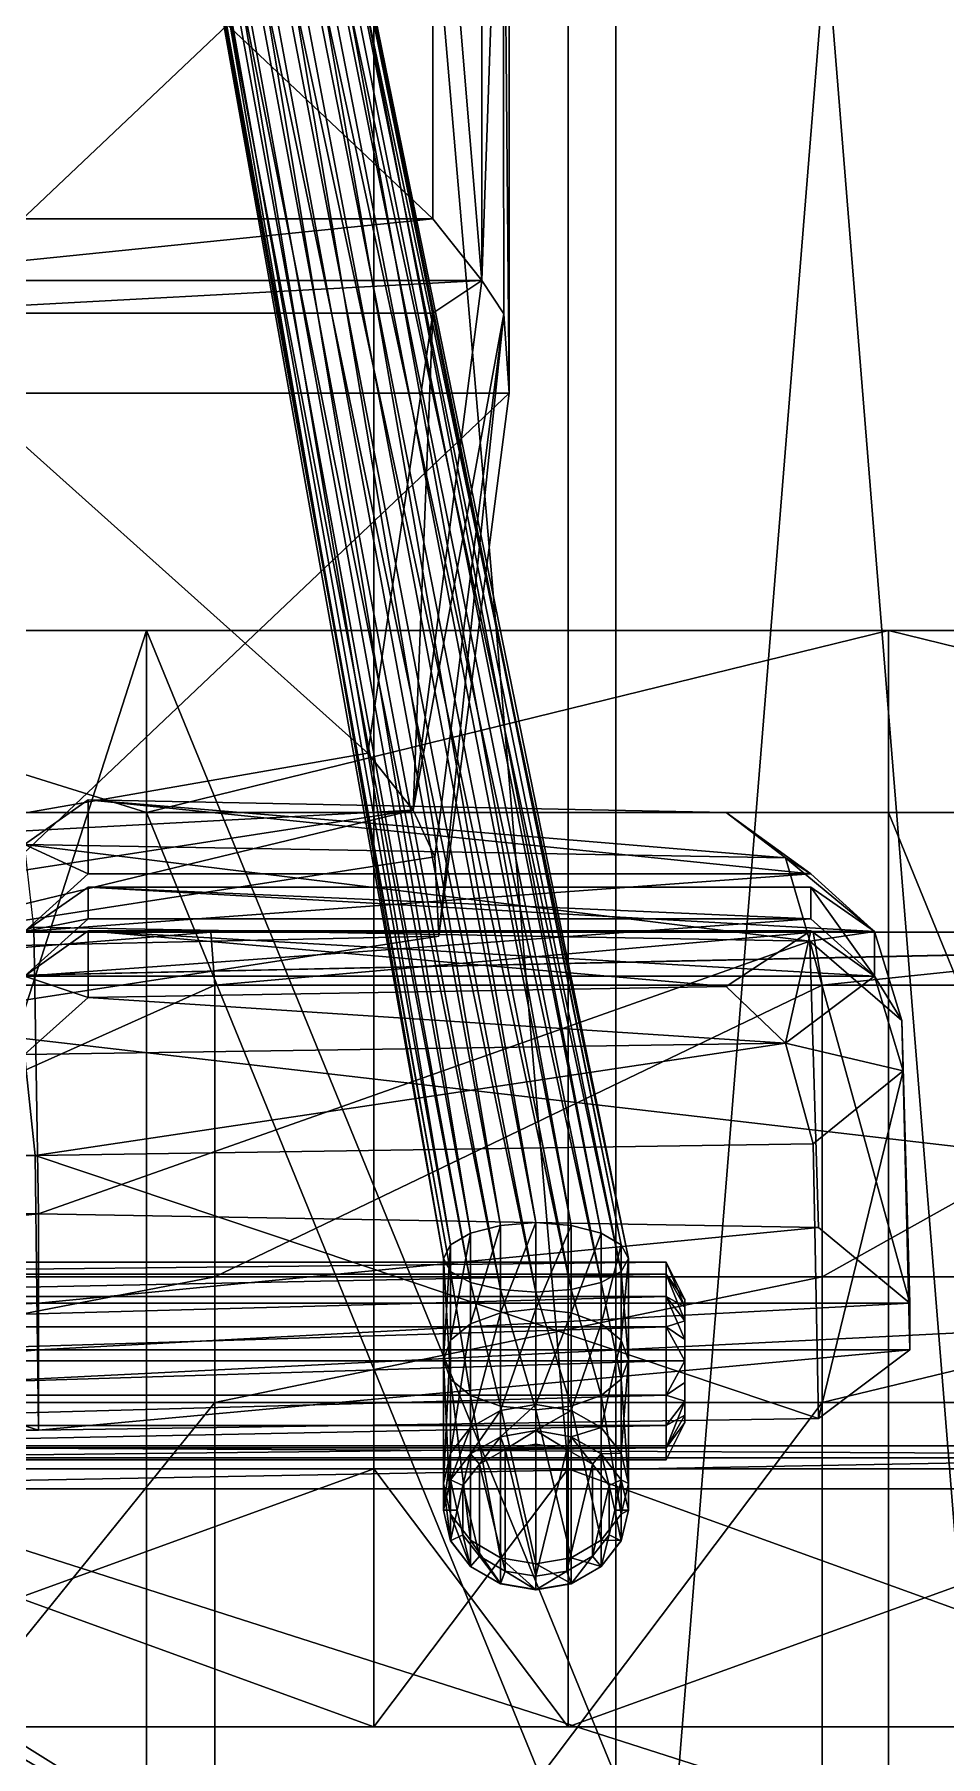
# Model space of a CAD drawing. Extents: x -1.01 to 1.01, y 0 to 4.77.
# Drawn here: x 0.178 to 0.522, y 1.67 to 2.32 of the extents above; entities that cross this region are included whole.
import ezdxf

# ---------------------------------------------------------------- set-up
doc = ezdxf.new("R2010")
doc.units = 0

msp = doc.modelspace()

# ---------------------------------------------------------------- linework, layer by layer
for points in [[(0.397184, 1.371245, -0.078667), (0.556057, 3.337909, -0.078667), (0.397184, 3.337909, -0.078667)], [(0.397184, 1.371245, -0.078667), (0.556057, 1.371245, -0.078667), (0.556057, 3.337909, -0.078667)], [(0.556057, 1.371245, 0.23908), (0.397184, 3.337909, 0.23908), (0.556057, 3.337909, 0.23908)], [(0.397184, 1.371245, 0.23908), (0.397184, 3.337909, 0.23908), (0.556057, 1.371245, 0.23908)], [(0.397184, 1.371245, 0.23908), (0.397184, 3.337909, 0.111981), (0.397184, 3.337909, 0.23908)], [(0.397184, 1.371245, 0.23908), (0.397184, 1.371245, 0.111981), (0.397184, 3.337909, 0.111981)], [(0.397184, 1.371245, 0.111981), (0.397184, 3.337909, 0.080206), (0.397184, 3.337909, 0.111981)], [(0.397184, 1.371245, 0.111981), (0.397184, 1.371245, 0.080206), (0.397184, 3.337909, 0.080206)], [(0.397184, 1.371245, 0.080206), (0.397184, 3.337909, -0.007174), (0.397184, 3.337909, 0.080206)], [(0.397184, 1.371245, 0.080206), (0.397184, 1.371245, -0.007174), (0.397184, 3.337909, -0.007174)], [(0.397184, 1.371245, -0.007174), (0.397184, 3.337909, -0.078667), (0.397184, 3.337909, -0.007174)], [(0.397184, 1.371245, -0.007174), (0.397184, 1.371245, -0.078667), (0.397184, 3.337909, -0.078667)], [(0.305831, 1.778798, 0.397953), (0.379231, 1.778798, 0.397953), (0.305831, 2.63465, 0.397953)], [(0.379231, 1.778798, 0.397953), (0.379231, 2.63465, 0.397953), (0.305831, 2.63465, 0.397953)], [(0.305831, 1.778798, 0.556827), (0.305831, 2.63465, 0.556827), (0.379231, 1.778798, 0.556827)], [(0.379231, 1.778798, 0.556827), (0.305831, 2.63465, 0.556827), (0.379231, 2.63465, 0.556827)], [(0.305831, 1.778798, 0.556827), (0.305831, 1.778798, 0.397953), (0.305831, 2.63465, 0.556827)], [(0.305831, 1.778798, 0.397953), (0.305831, 2.63465, 0.397953), (0.305831, 2.63465, 0.556827)], [(0.379231, 1.778798, 0.556827), (0.379231, 2.63465, 0.556827), (0.379231, 1.778798, 0.397953)], [(0.379231, 1.778798, 0.397953), (0.379231, 2.63465, 0.556827), (0.379231, 2.63465, 0.397953)], [(0.342335, 1.867629, -2.202977), (0.229255, 2.49194, -2.381813), (0.23797, 2.495649, -2.376288)], [(0.353652, 1.8706, -2.196837), (0.23797, 2.495649, -2.376288), (0.248251, 2.496969, -2.374343)], [(0.342335, 1.867629, -2.202977), (0.23797, 2.495649, -2.376288), (0.353652, 1.8706, -2.196837)], [(0.353652, 1.8706, -2.196837), (0.248251, 2.496969, -2.374343), (0.367002, 1.871649, -2.194709)], [(0.367002, 1.871649, -2.194709), (0.248251, 2.496969, -2.374343), (0.258531, 2.495649, -2.376288)], [(0.380353, 1.8706, -2.196837), (0.258531, 2.495649, -2.376288), (0.267246, 2.49194, -2.381813)], [(0.380353, 1.8706, -2.196837), (0.367002, 1.871649, -2.194709), (0.258531, 2.495649, -2.376288)], [(0.334772, 1.863238, -2.212161), (0.223431, 2.486335, -2.390089), (0.229255, 2.49194, -2.381813)], [(0.334772, 1.863238, -2.212161), (0.229255, 2.49194, -2.381813), (0.342335, 1.867629, -2.202977)], [(0.391673, 1.867629, -2.202977), (0.267246, 2.49194, -2.381813), (0.273069, 2.486335, -2.390089)], [(0.391673, 1.867629, -2.202977), (0.380353, 1.8706, -2.196837), (0.267246, 2.49194, -2.381813)], [(0.332115, 1.858156, -2.223073), (0.221387, 2.479728, -2.399844), (0.223431, 2.486335, -2.390089)], [(0.332115, 1.858156, -2.223073), (0.223431, 2.486335, -2.390089), (0.334772, 1.863238, -2.212161)], [(0.399236, 1.863238, -2.212161), (0.273069, 2.486335, -2.390089), (0.275114, 2.479728, -2.399844)], [(0.399236, 1.863238, -2.212161), (0.391673, 1.867629, -2.202977), (0.273069, 2.486335, -2.390089)], [(0.334772, 1.853203, -2.234046), (0.223431, 2.473155, -2.409578), (0.221387, 2.479728, -2.399844)], [(0.334772, 1.853203, -2.234046), (0.221387, 2.479728, -2.399844), (0.332115, 1.858156, -2.223073)], [(0.401892, 1.858156, -2.223073), (0.275114, 2.479728, -2.399844), (0.273069, 2.473155, -2.409578)], [(0.401892, 1.858156, -2.223073), (0.399236, 1.863238, -2.212161), (0.275114, 2.479728, -2.399844)], [(0.342335, 1.849083, -2.243412), (0.229255, 2.46755, -2.417854), (0.223431, 2.473155, -2.409578)], [(0.342335, 1.849083, -2.243412), (0.223431, 2.473155, -2.409578), (0.334772, 1.853203, -2.234046)], [(0.399236, 1.853203, -2.234046), (0.273069, 2.473155, -2.409578), (0.267246, 2.46755, -2.417854)], [(0.399236, 1.853203, -2.234046), (0.401892, 1.858156, -2.223073), (0.273069, 2.473155, -2.409578)], [(0.353652, 1.84637, -2.249675), (0.23797, 2.46384, -2.423379), (0.229255, 2.46755, -2.417854)], [(0.353652, 1.84637, -2.249675), (0.229255, 2.46755, -2.417854), (0.342335, 1.849083, -2.243412)], [(0.367002, 1.845443, -2.251891), (0.248251, 2.46252, -2.425324), (0.23797, 2.46384, -2.423379)], [(0.367002, 1.845443, -2.251891), (0.23797, 2.46384, -2.423379), (0.353652, 1.84637, -2.249675)], [(0.380353, 1.84637, -2.249675), (0.258531, 2.46384, -2.423379), (0.248251, 2.46252, -2.425324)], [(0.367002, 1.845443, -2.251891), (0.380353, 1.84637, -2.249675), (0.248251, 2.46252, -2.425324)], [(0.391673, 1.849083, -2.243412), (0.267246, 2.46755, -2.417854), (0.258531, 2.46384, -2.423379)], [(0.380353, 1.84637, -2.249675), (0.391673, 1.849083, -2.243412), (0.258531, 2.46384, -2.423379)], [(0.391673, 1.849083, -2.243412), (0.399236, 1.853203, -2.234046), (0.267246, 2.46755, -2.417854)], [(0.346606, 2.227026, -2.145321), (0.328148, 2.448569, -2.189007), (0.346606, 2.460868, -2.213814)], [(0.346606, 2.227026, -2.145321), (0.346606, 2.460868, -2.213814), (0.354579, 2.453797, -2.248873)], [(0.354951, 2.214481, -2.18051), (0.346606, 2.227026, -2.145321), (0.354579, 2.453797, -2.248873)], [(0.35692, 2.184525, -2.287027), (0.354951, 2.214481, -2.18051), (0.354579, 2.453797, -2.248873)], [(0.35692, 2.184525, -2.287027), (0.354579, 2.453797, -2.248873), (0.35692, 2.424324, -2.357267)], [(0.328148, 2.250332, -2.130946), (0.118132, 2.448569, -2.189007), (0.328148, 2.448569, -2.189007)], [(0.118132, 2.250332, -2.130946), (0.118132, 2.448569, -2.189007), (0.328148, 2.250332, -2.130946)], [(0.346606, 2.227026, -2.145321), (0.328148, 2.250332, -2.130946), (0.328148, 2.448569, -2.189007)], [(0.103709, 2.184525, -2.287027), (0.35692, 2.424324, -2.357267), (0.103709, 2.424324, -2.357267)], [(0.103709, 2.184525, -2.287027), (0.35692, 2.184525, -2.287027), (0.35692, 2.424324, -2.357267)], [(0.099674, 2.227026, -2.145321), (0.118132, 2.250332, -2.130946), (0.328148, 2.250332, -2.130946)], [(0.099674, 2.227026, -2.145321), (0.328148, 2.250332, -2.130946), (0.346606, 2.227026, -2.145321)], [(0.118132, 2.214726, -2.120517), (0.099674, 2.227026, -2.145321), (0.346606, 2.227026, -2.145321)], [(0.118132, 2.214726, -2.120517), (0.346606, 2.227026, -2.145321), (0.328148, 2.214726, -2.120517)], [(0.320742, 2.027287, -2.086817), (0.328148, 2.214726, -2.120517), (0.346606, 2.227026, -2.145321)], [(0.320742, 2.027287, -2.086817), (0.346606, 2.227026, -2.145321), (0.354951, 2.214481, -2.18051)], [(0.303576, 2.048822, -2.071923), (0.118132, 2.214726, -2.120517), (0.328148, 2.214726, -2.120517)], [(0.118132, 2.01649, -2.062453), (0.118132, 2.214726, -2.120517), (0.303576, 2.048822, -2.071923)], [(0.320742, 2.027287, -2.086817), (0.303576, 2.048822, -2.071923), (0.328148, 2.214726, -2.120517)], [(0.32885, 2.009645, -2.12224), (0.320742, 2.027287, -2.086817), (0.354951, 2.214481, -2.18051)], [(0.330333, 1.979688, -2.22703), (0.32885, 2.009645, -2.12224), (0.354951, 2.214481, -2.18051)], [(0.330333, 1.979688, -2.22703), (0.354951, 2.214481, -2.18051), (0.35692, 2.184525, -2.287027)], [(0.103709, 1.944747, -2.216821), (0.35692, 2.184525, -2.287027), (0.103709, 2.184525, -2.287027)], [(0.103709, 1.944747, -2.216821), (0.330333, 1.979688, -2.22703), (0.35692, 2.184525, -2.287027)], [(0, 2.026391, -0.632243), (0.22, 2.026391, -0.632243), (0, 2.095075, -0.31839)], [(0.22, 2.026391, -0.632243), (0.22, 2.095075, -0.31839), (0, 2.095075, -0.31839)], [(0, 1.411245, -0.168802), (0, 2.095075, -0.31839), (0.22, 2.095075, -0.31839)], [(0, 1.411245, -0.168802), (0.22, 2.095075, -0.31839), (0.22, 1.411245, -0.168802)], [(0.22, 2.026391, -0.632243), (0.5, 2.095075, -0.31839), (0.22, 2.095075, -0.31839)], [(0.22, 2.026391, -0.632243), (0.5, 2.026391, -0.632243), (0.5, 2.095075, -0.31839)], [(0.22, 1.411245, -0.168802), (0.22, 2.095075, -0.31839), (0.5, 1.411245, -0.168802)], [(0.5, 1.411245, -0.168802), (0.22, 2.095075, -0.31839), (0.5, 2.095075, -0.31839)], [(0.5, 2.026391, -0.632243), (0.78, 2.026391, -0.632243), (0.5, 2.095075, -0.31839)], [(0.78, 2.026391, -0.632243), (0.78, 2.095075, -0.31839), (0.5, 2.095075, -0.31839)], [(0.5, 1.411245, -0.168802), (0.5, 2.095075, -0.31839), (0.78, 2.095075, -0.31839)], [(0.5, 1.411245, -0.168802), (0.78, 2.095075, -0.31839), (0.78, 1.411245, -0.168802)], [(0.118132, 2.01649, -2.062453), (0.303576, 2.048822, -2.071923), (0.320742, 2.027287, -2.086817)], [(0.099674, 1.993183, -2.076828), (0.118132, 2.01649, -2.062453), (0.320742, 2.027287, -2.086817)], [(0.102738, 1.97473, -2.112038), (0.099674, 1.993183, -2.076828), (0.320742, 2.027287, -2.086817)], [(0.102738, 1.97473, -2.112038), (0.320742, 2.027287, -2.086817), (0.32885, 2.009645, -2.12224)], [(0.461148, 2.009269, -1.364471), (0.174048, 2.01434, -1.31623), (0.198019, 2.031172, -1.342104)], [(0.198019, 2.003282, -1.607452), (0.198019, 2.031172, -1.342104), (0.174048, 2.01434, -1.31623)], [(0.461148, 2.009269, -1.364471), (0.198019, 2.031172, -1.342104), (0.438855, 2.026352, -1.38796)], [(0.47077, 2.003282, -1.607452), (0.438855, 2.026352, -1.38796), (0.198019, 2.031172, -1.342104)], [(0.198019, 2.003282, -1.607452), (0.47077, 2.003282, -1.607452), (0.198019, 2.031172, -1.342104)], [(0, 1.341245, -0.488802), (0.22, 1.341245, -0.488802), (0, 2.026391, -0.632243)], [(0.22, 1.341245, -0.488802), (0.22, 2.026391, -0.632243), (0, 2.026391, -0.632243)], [(0.22, 1.341245, -0.488802), (0.5, 1.341245, -0.488802), (0.22, 2.026391, -0.632243)], [(0.5, 1.341245, -0.488802), (0.5, 2.026391, -0.632243), (0.22, 2.026391, -0.632243)], [(0.47077, 2.003282, -1.607452), (0.461148, 2.009269, -1.364471), (0.438855, 2.026352, -1.38796)], [(0.5, 1.341245, -0.488802), (0.78, 1.341245, -0.488802), (0.5, 2.026391, -0.632243)], [(0.78, 1.341245, -0.488802), (0.78, 2.026391, -0.632243), (0.5, 2.026391, -0.632243)], [(0.470328, 1.977889, -1.352481), (0.174048, 2.01434, -1.31623), (0.461148, 2.009269, -1.364471)], [(0.470328, 1.977889, -1.352481), (0.177516, 1.98306, -1.303285), (0.174048, 2.01434, -1.31623)], [(0.174048, 1.981439, -1.629258), (0.198019, 2.003282, -1.607452), (0.174048, 2.01434, -1.31623)], [(0.102738, 1.97473, -2.112038), (0.32885, 2.009645, -2.12224), (0.330333, 1.979688, -2.22703)], [(0.494739, 1.981439, -1.629258), (0.461148, 2.009269, -1.364471), (0.47077, 2.003282, -1.607452)], [(0.470328, 1.977889, -1.352481), (0.461148, 2.009269, -1.364471), (0.494739, 1.981439, -1.629258)], [(0.174048, 1.981439, -1.629258), (0.47077, 2.003282, -1.607452), (0.198019, 2.003282, -1.607452)], [(0.174048, 1.981439, -1.629258), (0.494739, 1.981439, -1.629258), (0.47077, 2.003282, -1.607452)], [(0.174048, 1.981439, -1.629258), (0.198019, 1.986255, -1.769458), (0.198019, 1.998271, -1.655131)], [(0.174048, 1.981439, -1.629258), (0.198019, 1.998271, -1.655131), (0.494739, 1.981439, -1.629258)], [(0.47077, 1.986255, -1.769458), (0.47077, 1.998271, -1.655131), (0.198019, 1.998271, -1.655131)], [(0.198019, 1.986255, -1.769458), (0.47077, 1.986255, -1.769458), (0.198019, 1.998271, -1.655131)], [(0.494739, 1.981439, -1.629258), (0.198019, 1.998271, -1.655131), (0.47077, 1.998271, -1.655131)], [(0.494739, 1.964662, -1.78888), (0.47077, 1.998271, -1.655131), (0.47077, 1.986255, -1.769458)], [(0.494739, 1.964662, -1.78888), (0.494739, 1.981439, -1.629258), (0.47077, 1.998271, -1.655131)], [(-0.149559, 1.875036, -1.288738), (0.177516, 1.98306, -1.303285), (0.179287, 1.875036, -1.288738)], [(0.174048, 1.964662, -1.78888), (0.47077, 1.986255, -1.769458), (0.198019, 1.986255, -1.769458)], [(0.174048, 1.964662, -1.78888), (0.494739, 1.964662, -1.78888), (0.47077, 1.986255, -1.769458)], [(0.174048, 1.964662, -1.78888), (0.198019, 1.986255, -1.769458), (0.174048, 1.981439, -1.629258)], [(0.198019, 1.956644, -2.051184), (0.198019, 1.981745, -1.812369), (0.174048, 1.964662, -1.78888)], [(0.174048, 1.964662, -1.78888), (0.198019, 1.981745, -1.812369), (0.494739, 1.964662, -1.78888)], [(0.179287, 1.875036, -1.288738), (0.177516, 1.98306, -1.303285), (0.470328, 1.977889, -1.352481)], [(0.438855, 1.960739, -2.012227), (0.47077, 1.981745, -1.812369), (0.198019, 1.981745, -1.812369)], [(0.198019, 1.956644, -2.051184), (0.438855, 1.960739, -2.012227), (0.198019, 1.981745, -1.812369)], [(0.494739, 1.964662, -1.78888), (0.198019, 1.981745, -1.812369), (0.47077, 1.981745, -1.812369)], [(0.461148, 1.939372, -2.029503), (0.47077, 1.981745, -1.812369), (0.438855, 1.960739, -2.012227)], [(0.461148, 1.939372, -2.029503), (0.494739, 1.964662, -1.78888), (0.47077, 1.981745, -1.812369)], [(0, 1.981245, -2.838802), (0, 1.981245, -3.078011), (0.244276, 1.981245, -3.069309)], [(0, 1.981245, -2.838802), (0.244276, 1.981245, -3.069309), (0.471574, 1.981245, -3.041559)], [(0, 1.981245, -2.838802), (0.471574, 1.981245, -3.041559), (0.66593, 1.981245, -2.997603)], [(0, 1.981245, -2.838802), (0.66593, 1.981245, -2.997603), (0.919162, 1.981245, -2.838802)], [(0, 1.981245, -2.308802), (0, 1.981245, -2.798802), (0.93, 1.981245, -2.308802)], [(0.93, 1.981245, -2.308802), (0, 1.981245, -2.798802), (0.93, 1.981245, -2.798802)], [(0, 1.961245, -2.818802), (0, 1.981245, -2.838802), (0.919162, 1.981245, -2.838802)], [(0, 1.961245, -2.818802), (0.919162, 1.981245, -2.838802), (0.95, 1.961245, -2.818802)], [(0.245878, 1.961245, -3.089262), (0.244276, 1.981245, -3.069309), (0, 1.961245, -3.098802)], [(0, 1.961245, -3.098802), (0.244276, 1.981245, -3.069309), (0, 1.981245, -3.078011)], [(0, 1.961245, -2.288802), (0, 1.981245, -2.308802), (0.93, 1.981245, -2.308802)], [(0, 1.961245, -2.288802), (0.93, 1.981245, -2.308802), (0.95, 1.961245, -2.288802)], [(0, 1.961245, -2.818802), (0.95, 1.961245, -2.818802), (0.93, 1.981245, -2.798802)], [(0, 1.961245, -2.818802), (0.93, 1.981245, -2.798802), (0, 1.981245, -2.798802)], [(0.103709, 1.944747, -2.216821), (0.102738, 1.97473, -2.112038), (0.330333, 1.979688, -2.22703)], [(0.473605, 1.869833, -1.338248), (0.179287, 1.875036, -1.288738), (0.470328, 1.977889, -1.352481)], [(0.245878, 1.961245, -3.089262), (0.471574, 1.981245, -3.041559), (0.244276, 1.981245, -3.069309)], [(0.475, 1.961245, -3.061289), (0.471574, 1.981245, -3.041559), (0.245878, 1.961245, -3.089262)], [(0.505093, 1.947935, -1.622237), (0.470328, 1.977889, -1.352481), (0.494739, 1.981439, -1.629258)], [(0.508135, 1.841299, -1.609725), (0.470328, 1.977889, -1.352481), (0.505093, 1.947935, -1.622237)], [(0.508135, 1.841299, -1.609725), (0.473605, 1.869833, -1.338248), (0.470328, 1.977889, -1.352481)], [(0.475, 1.961245, -3.061289), (0.66593, 1.981245, -2.997603), (0.471574, 1.981245, -3.041559)], [(0.671751, 1.961245, -3.016792), (0.66593, 1.981245, -2.997603), (0.475, 1.961245, -3.061289)], [(0.505093, 1.947935, -1.622237), (0.494739, 1.981439, -1.629258), (0.494739, 1.964662, -1.78888)], [(0.174048, 1.935052, -2.070606), (0.198019, 1.956644, -2.051184), (0.174048, 1.964662, -1.78888)], [(0.505576, 1.928904, -1.788068), (0.494739, 1.964662, -1.78888), (0.461148, 1.939372, -2.029503)], [(0.505576, 1.928904, -1.788068), (0.505093, 1.947935, -1.622237), (0.494739, 1.964662, -1.78888)], [(0, 1.851245, -3.098802), (0.245878, 1.961245, -3.089262), (0, 1.961245, -3.098802)], [(0.245878, 1.851245, -3.089262), (0.245878, 1.961245, -3.089262), (0, 1.851245, -3.098802)], [(0.95, 1.851245, -2.288802), (0, 1.961245, -2.288802), (0.95, 1.961245, -2.288802)], [(0, 1.851245, -2.288802), (0, 1.961245, -2.288802), (0.95, 1.851245, -2.288802)], [(0.174048, 1.935052, -2.070606), (0.461148, 1.939372, -2.029503), (0.198019, 1.956644, -2.051184)], [(0.461148, 1.939372, -2.029503), (0.438855, 1.960739, -2.012227), (0.198019, 1.956644, -2.051184)], [(0.245878, 1.851245, -3.089262), (0.475, 1.961245, -3.061289), (0.245878, 1.961245, -3.089262)], [(0.475, 1.851245, -3.061289), (0.475, 1.961245, -3.061289), (0.245878, 1.851245, -3.089262)], [(0.475, 1.851245, -3.061289), (0.671751, 1.961245, -3.016792), (0.475, 1.961245, -3.061289)], [(0.671751, 1.851245, -3.016792), (0.671751, 1.961245, -3.016792), (0.475, 1.851245, -3.061289)], [(0.508135, 1.823719, -1.776987), (0.505093, 1.947935, -1.622237), (0.505576, 1.928904, -1.788068)], [(0.508135, 1.823719, -1.776987), (0.508135, 1.841299, -1.609725), (0.505093, 1.947935, -1.622237)], [(0.178026, 1.897018, -2.076207), (0.461148, 1.939372, -2.029503), (0.174048, 1.935052, -2.070606)], [(0.178026, 1.897018, -2.076207), (0.471678, 1.901438, -2.034157), (0.461148, 1.939372, -2.029503)], [(0.471678, 1.901438, -2.034157), (0.505576, 1.928904, -1.788068), (0.461148, 1.939372, -2.029503)], [(-0.150009, 1.897018, -2.076207), (0.178026, 1.897018, -2.076207), (0.174048, 1.935052, -2.070606)], [(0.473605, 1.797781, -2.023771), (0.505576, 1.928904, -1.788068), (0.471678, 1.901438, -2.034157)], [(0.473605, 1.797781, -2.023771), (0.508135, 1.823719, -1.776987), (0.505576, 1.928904, -1.788068)], [(0.473605, 1.797781, -2.023771), (0.471678, 1.901438, -2.034157), (0.178026, 1.897018, -2.076207)], [(0.179287, 1.793356, -2.065876), (0.178026, 1.897018, -2.076207), (-0.150009, 1.897018, -2.076207)], [(-0.149559, 1.793356, -2.065876), (0.179287, 1.793356, -2.065876), (-0.150009, 1.897018, -2.076207)], [(0.179287, 1.793356, -2.065876), (0.473605, 1.797781, -2.023771), (0.178026, 1.897018, -2.076207)], [(-0.149559, 1.841299, -1.609725), (-0.149559, 1.875036, -1.288738), (0.179287, 1.875036, -1.288738)], [(-0.149559, 1.841299, -1.609725), (0.179287, 1.875036, -1.288738), (0.179287, 1.841299, -1.609725)], [(0.179287, 1.841299, -1.609725), (0.179287, 1.875036, -1.288738), (0.473605, 1.869833, -1.338248)], [(0.353652, 1.837678, -2.178833), (0.367002, 1.871649, -2.194709), (0.367002, 1.839158, -2.17699)], [(0.353652, 1.837678, -2.178833), (0.353652, 1.8706, -2.196837), (0.367002, 1.871649, -2.194709)], [(0.367002, 1.839158, -2.17699), (0.367002, 1.871649, -2.194709), (0.380353, 1.8706, -2.196837)], [(0.179287, 1.841299, -1.609725), (0.473605, 1.869833, -1.338248), (0.508135, 1.841299, -1.609725)], [(0.334772, 1.827257, -2.191852), (0.342335, 1.867629, -2.202977), (0.342335, 1.833487, -2.184029)], [(0.334772, 1.827257, -2.191852), (0.334772, 1.863238, -2.212161), (0.342335, 1.867629, -2.202977)], [(0.342335, 1.833487, -2.184029), (0.353652, 1.8706, -2.196837), (0.353652, 1.837678, -2.178833)], [(0.342335, 1.833487, -2.184029), (0.342335, 1.867629, -2.202977), (0.353652, 1.8706, -2.196837)], [(0.380353, 1.837678, -2.178833), (0.367002, 1.839158, -2.17699), (0.380353, 1.8706, -2.196837)], [(0.380353, 1.837678, -2.178833), (0.380353, 1.8706, -2.196837), (0.391673, 1.867629, -2.202977)], [(0.391673, 1.833487, -2.184029), (0.380353, 1.837678, -2.178833), (0.391673, 1.867629, -2.202977)], [(0.391673, 1.833487, -2.184029), (0.391673, 1.867629, -2.202977), (0.399236, 1.863238, -2.212161)], [(0.332115, 1.819938, -2.201127), (0.334772, 1.863238, -2.212161), (0.334772, 1.827257, -2.191852)], [(0.332115, 1.819938, -2.201127), (0.332115, 1.858156, -2.223073), (0.334772, 1.863238, -2.212161)], [(0.334772, 1.812647, -2.210402), (0.332115, 1.858156, -2.223073), (0.332115, 1.819938, -2.201127)], [(0.334772, 1.812647, -2.210402), (0.334772, 1.853203, -2.234046), (0.332115, 1.858156, -2.223073)], [(0.399236, 1.827257, -2.191852), (0.391673, 1.833487, -2.184029), (0.399236, 1.863238, -2.212161)], [(0.399236, 1.827257, -2.191852), (0.399236, 1.863238, -2.212161), (0.401892, 1.858156, -2.223073)], [(0.401892, 1.819938, -2.201127), (0.401892, 1.858156, -2.223073), (0.399236, 1.853203, -2.234046)], [(0.401892, 1.819938, -2.201127), (0.399236, 1.827257, -2.191852), (0.401892, 1.858156, -2.223073)], [(0, 1.852217, -1.478594), (0.416179, 1.852217, -1.478594), (0.416179, 1.85671, -1.466249)], [(0, 1.852217, -1.478594), (0.416179, 1.85671, -1.466249), (0, 1.85671, -1.466249)], [(0, 1.85671, -1.453112), (0.416179, 1.85671, -1.466249), (0.416179, 1.85671, -1.453112)], [(0, 1.85671, -1.453112), (0, 1.85671, -1.466249), (0.416179, 1.85671, -1.466249)], [(0, 1.852217, -1.440768), (0.416179, 1.85671, -1.453112), (0.416179, 1.852217, -1.440768)], [(0, 1.852217, -1.440768), (0, 1.85671, -1.453112), (0.416179, 1.85671, -1.453112)], [(0, 1.843773, -1.488658), (0.416179, 1.843773, -1.488658), (0.416179, 1.852217, -1.478594)], [(0, 1.843773, -1.488658), (0.416179, 1.852217, -1.478594), (0, 1.852217, -1.478594)], [(0, 1.843773, -1.430704), (0.416179, 1.852217, -1.440768), (0.416179, 1.843773, -1.430704)], [(0, 1.843773, -1.430704), (0, 1.852217, -1.440768), (0.416179, 1.852217, -1.440768)], [(0.342335, 1.8065, -2.218307), (0.334772, 1.853203, -2.234046), (0.334772, 1.812647, -2.210402)], [(0.342335, 1.8065, -2.218307), (0.342335, 1.849083, -2.243412), (0.334772, 1.853203, -2.234046)], [(0.399236, 1.812647, -2.210402), (0.399236, 1.853203, -2.234046), (0.391673, 1.849083, -2.243412)], [(0.399236, 1.812647, -2.210402), (0.401892, 1.819938, -2.201127), (0.399236, 1.853203, -2.234046)], [(0.423184, 1.8427, -1.455583), (0.416179, 1.852217, -1.440768), (0.416179, 1.85671, -1.453112)], [(0.423184, 1.8427, -1.455583), (0.416179, 1.85671, -1.453112), (0.423184, 1.8427, -1.463779)], [(0.423184, 1.8427, -1.463779), (0.416179, 1.85671, -1.453112), (0.416179, 1.85671, -1.466249)], [(0.423184, 1.839897, -1.471481), (0.423184, 1.8427, -1.463779), (0.416179, 1.85671, -1.466249)], [(0.423184, 1.839897, -1.471481), (0.416179, 1.85671, -1.466249), (0.416179, 1.852217, -1.478594)], [(0.423184, 1.839897, -1.447881), (0.416179, 1.843773, -1.430704), (0.416179, 1.852217, -1.440768)], [(0.423184, 1.839897, -1.447881), (0.416179, 1.852217, -1.440768), (0.423184, 1.8427, -1.455583)], [(0.423184, 1.834628, -1.47776), (0.423184, 1.839897, -1.471481), (0.416179, 1.852217, -1.478594)], [(0.423184, 1.834628, -1.47776), (0.416179, 1.852217, -1.478594), (0.416179, 1.843773, -1.488658)], [(0, 1.803745, -3.058302), (0.245878, 1.851245, -3.089262), (0, 1.851245, -3.098802)], [(0.245878, 1.803745, -3.049238), (0.245878, 1.851245, -3.089262), (0, 1.803745, -3.058302)], [(0, 1.803745, -2.288802), (0, 1.851245, -2.288802), (0.95, 1.851245, -2.288802)], [(0, 1.803745, -2.288802), (0.95, 1.851245, -2.288802), (0.95, 1.803745, -2.288802)], [(0.245878, 1.803745, -3.049238), (0.475, 1.851245, -3.061289), (0.245878, 1.851245, -3.089262)], [(0.475, 1.803745, -3.022665), (0.475, 1.851245, -3.061289), (0.245878, 1.803745, -3.049238)], [(0.353652, 1.802394, -2.223615), (0.342335, 1.849083, -2.243412), (0.342335, 1.8065, -2.218307)], [(0.353652, 1.802394, -2.223615), (0.353652, 1.84637, -2.249675), (0.342335, 1.849083, -2.243412)], [(0.367002, 1.800969, -2.225459), (0.353652, 1.84637, -2.249675), (0.353652, 1.802394, -2.223615)], [(0.367002, 1.800969, -2.225459), (0.367002, 1.845443, -2.251891), (0.353652, 1.84637, -2.249675)], [(0.380353, 1.802394, -2.223615), (0.380353, 1.84637, -2.249675), (0.367002, 1.845443, -2.251891)], [(0.367002, 1.800969, -2.225459), (0.380353, 1.802394, -2.223615), (0.367002, 1.845443, -2.251891)], [(0.391673, 1.8065, -2.218307), (0.391673, 1.849083, -2.243412), (0.380353, 1.84637, -2.249675)], [(0.380353, 1.802394, -2.223615), (0.391673, 1.8065, -2.218307), (0.380353, 1.84637, -2.249675)], [(0.391673, 1.8065, -2.218307), (0.399236, 1.812647, -2.210402), (0.391673, 1.849083, -2.243412)], [(0.475, 1.803745, -3.022665), (0.671751, 1.851245, -3.016792), (0.475, 1.851245, -3.061289)], [(0.671751, 1.803745, -2.980392), (0.671751, 1.851245, -3.016792), (0.475, 1.803745, -3.022665)], [(-0.149559, 1.823719, -1.776987), (-0.149559, 1.841299, -1.609725), (0.179287, 1.841299, -1.609725)], [(-0.149559, 1.823719, -1.776987), (0.179287, 1.841299, -1.609725), (0.179287, 1.823719, -1.776987)], [(0, 1.832396, -1.495227), (0.416179, 1.832396, -1.495227), (0.416179, 1.843773, -1.488658)], [(0, 1.832396, -1.495227), (0.416179, 1.843773, -1.488658), (0, 1.843773, -1.488658)], [(0, 1.832396, -1.424135), (0.416179, 1.843773, -1.430704), (0.416179, 1.832396, -1.424135)], [(0, 1.832396, -1.424135), (0, 1.843773, -1.430704), (0.416179, 1.843773, -1.430704)], [(0.179287, 1.823719, -1.776987), (0.179287, 1.841299, -1.609725), (0.508135, 1.841299, -1.609725)], [(0.179287, 1.823719, -1.776987), (0.508135, 1.841299, -1.609725), (0.508135, 1.823719, -1.776987)], [(0.353652, 1.800801, -2.124022), (0.367002, 1.839158, -2.17699), (0.367002, 1.803064, -2.123463)], [(0.353652, 1.800801, -2.124022), (0.353652, 1.837678, -2.178833), (0.367002, 1.839158, -2.17699)], [(0.367002, 1.803064, -2.123463), (0.367002, 1.839158, -2.17699), (0.380353, 1.837678, -2.178833)], [(0.423184, 1.82753, -1.437504), (0.416179, 1.832396, -1.424135), (0.416179, 1.843773, -1.430704)], [(0.423184, 1.82753, -1.437504), (0.416179, 1.843773, -1.430704), (0.423184, 1.834628, -1.441602)], [(0.423184, 1.834628, -1.441602), (0.416179, 1.843773, -1.430704), (0.423184, 1.839897, -1.447881)], [(0.416179, 1.832396, -1.495227), (0.423184, 1.834628, -1.47776), (0.416179, 1.843773, -1.488658)], [(0.423184, 1.839897, -1.447881), (0.423184, 1.8427, -1.455583), (0.423184, 1.8427, -1.463779)], [(0.423184, 1.839897, -1.447881), (0.423184, 1.8427, -1.463779), (0.423184, 1.839897, -1.471481)], [(0.423184, 1.82753, -1.481858), (0.423184, 1.834628, -1.441602), (0.423184, 1.839897, -1.447881)], [(0.423184, 1.82753, -1.481858), (0.423184, 1.839897, -1.447881), (0.423184, 1.834628, -1.47776)], [(0.423184, 1.834628, -1.47776), (0.423184, 1.839897, -1.447881), (0.423184, 1.839897, -1.471481)], [(0, 1.819458, -1.497508), (0.416179, 1.819458, -1.497508), (0.416179, 1.832396, -1.495227)], [(0, 1.819458, -1.497508), (0.416179, 1.832396, -1.495227), (0, 1.832396, -1.495227)], [(0, 1.819458, -1.421854), (0.416179, 1.832396, -1.424135), (0.416179, 1.819458, -1.421854)], [(0, 1.819458, -1.421854), (0, 1.832396, -1.424135), (0.416179, 1.832396, -1.424135)], [(0.334772, 1.78471, -2.127598), (0.342335, 1.833487, -2.184029), (0.342335, 1.794376, -2.12553)], [(0.334772, 1.78471, -2.127598), (0.334772, 1.827257, -2.191852), (0.342335, 1.833487, -2.184029)], [(0.342335, 1.794376, -2.12553), (0.353652, 1.837678, -2.178833), (0.353652, 1.800801, -2.124022)], [(0.342335, 1.794376, -2.12553), (0.342335, 1.833487, -2.184029), (0.353652, 1.837678, -2.178833)], [(0.380353, 1.800801, -2.124022), (0.367002, 1.803064, -2.123463), (0.380353, 1.837678, -2.178833)], [(0.380353, 1.800801, -2.124022), (0.380353, 1.837678, -2.178833), (0.391673, 1.833487, -2.184029)], [(0.391673, 1.794376, -2.12553), (0.380353, 1.800801, -2.124022), (0.391673, 1.833487, -2.184029)], [(0.391673, 1.794376, -2.12553), (0.391673, 1.833487, -2.184029), (0.399236, 1.827257, -2.191852)], [(0.423184, 1.82753, -1.481858), (0.423184, 1.834628, -1.47776), (0.416179, 1.832396, -1.495227)], [(0.423184, 1.819458, -1.483282), (0.423184, 1.82753, -1.481858), (0.416179, 1.832396, -1.495227)], [(0.423184, 1.819458, -1.483282), (0.416179, 1.832396, -1.495227), (0.416179, 1.819458, -1.497508)], [(0.416179, 1.819458, -1.421854), (0.416179, 1.832396, -1.424135), (0.423184, 1.819458, -1.43608)], [(0.423184, 1.819458, -1.43608), (0.416179, 1.832396, -1.424135), (0.423184, 1.82753, -1.437504)], [(0.423184, 1.82753, -1.437504), (0.423184, 1.834628, -1.441602), (0.423184, 1.82753, -1.481858)], [(0.332115, 1.773256, -2.129777), (0.334772, 1.827257, -2.191852), (0.334772, 1.78471, -2.127598)], [(0.332115, 1.773256, -2.129777), (0.332115, 1.819938, -2.201127), (0.334772, 1.827257, -2.191852)], [(0.399236, 1.78471, -2.127598), (0.391673, 1.794376, -2.12553), (0.399236, 1.827257, -2.191852)], [(0.399236, 1.78471, -2.127598), (0.399236, 1.827257, -2.191852), (0.401892, 1.819938, -2.201127)], [(0.423184, 1.811386, -1.437504), (0.423184, 1.82753, -1.481858), (0.423184, 1.819458, -1.483282)], [(0.423184, 1.811386, -1.437504), (0.423184, 1.819458, -1.43608), (0.423184, 1.82753, -1.481858)], [(0.423184, 1.819458, -1.43608), (0.423184, 1.82753, -1.437504), (0.423184, 1.82753, -1.481858)], [(-0.149559, 1.793356, -2.065876), (-0.149559, 1.823719, -1.776987), (0.179287, 1.823719, -1.776987)], [(-0.149559, 1.793356, -2.065876), (0.179287, 1.823719, -1.776987), (0.179287, 1.793356, -2.065876)], [(0, 1.80652, -1.424135), (0.416179, 1.819458, -1.421854), (0.416179, 1.80652, -1.424135)], [(0, 1.80652, -1.424135), (0, 1.819458, -1.421854), (0.416179, 1.819458, -1.421854)], [(0, 1.80652, -1.495227), (0.416179, 1.80652, -1.495227), (0.416179, 1.819458, -1.497508)], [(0, 1.80652, -1.495227), (0.416179, 1.819458, -1.497508), (0, 1.819458, -1.497508)], [(0.179287, 1.793356, -2.065876), (0.179287, 1.823719, -1.776987), (0.508135, 1.823719, -1.776987)], [(0.179287, 1.793356, -2.065876), (0.508135, 1.823719, -1.776987), (0.473605, 1.797781, -2.023771)], [(0.334772, 1.76169, -2.131677), (0.332115, 1.819938, -2.201127), (0.332115, 1.773256, -2.129777)], [(0.334772, 1.76169, -2.131677), (0.334772, 1.812647, -2.210402), (0.332115, 1.819938, -2.201127)], [(0.401892, 1.773256, -2.129777), (0.401892, 1.819938, -2.201127), (0.399236, 1.812647, -2.210402)], [(0.401892, 1.773256, -2.129777), (0.399236, 1.78471, -2.127598), (0.401892, 1.819938, -2.201127)], [(0.416179, 1.80652, -1.495227), (0.423184, 1.811386, -1.481858), (0.423184, 1.819458, -1.483282)], [(0.416179, 1.80652, -1.495227), (0.423184, 1.819458, -1.483282), (0.416179, 1.819458, -1.497508)], [(0.416179, 1.80652, -1.424135), (0.416179, 1.819458, -1.421854), (0.423184, 1.819458, -1.43608)], [(0.416179, 1.80652, -1.424135), (0.423184, 1.819458, -1.43608), (0.423184, 1.811386, -1.437504)], [(0.423184, 1.811386, -1.437504), (0.423184, 1.819458, -1.483282), (0.423184, 1.811386, -1.481858)], [(0.342335, 1.751857, -2.133045), (0.334772, 1.812647, -2.210402), (0.334772, 1.76169, -2.131677)], [(0.342335, 1.751857, -2.133045), (0.342335, 1.8065, -2.218307), (0.334772, 1.812647, -2.210402)], [(0.399236, 1.76169, -2.131677), (0.399236, 1.812647, -2.210402), (0.391673, 1.8065, -2.218307)], [(0.399236, 1.76169, -2.131677), (0.401892, 1.773256, -2.129777), (0.399236, 1.812647, -2.210402)], [(0, 1.795143, -1.430704), (0.416179, 1.80652, -1.424135), (0.416179, 1.795143, -1.430704)], [(0, 1.795143, -1.430704), (0, 1.80652, -1.424135), (0.416179, 1.80652, -1.424135)], [(0, 1.795143, -1.488658), (0.416179, 1.795143, -1.488658), (0.416179, 1.80652, -1.495227)], [(0, 1.795143, -1.488658), (0.416179, 1.80652, -1.495227), (0, 1.80652, -1.495227)], [(0.353652, 1.745236, -2.133828), (0.342335, 1.8065, -2.218307), (0.342335, 1.751857, -2.133045)], [(0.353652, 1.745236, -2.133828), (0.353652, 1.802394, -2.223615), (0.342335, 1.8065, -2.218307)], [(0.391673, 1.751857, -2.133045), (0.391673, 1.8065, -2.218307), (0.380353, 1.802394, -2.223615)], [(0.391673, 1.751857, -2.133045), (0.399236, 1.76169, -2.131677), (0.391673, 1.8065, -2.218307)], [(0.423184, 1.804288, -1.47776), (0.423184, 1.811386, -1.481858), (0.416179, 1.80652, -1.495227)], [(0.423184, 1.804288, -1.441602), (0.416179, 1.80652, -1.424135), (0.423184, 1.811386, -1.437504)], [(0.416179, 1.795143, -1.488658), (0.423184, 1.804288, -1.47776), (0.416179, 1.80652, -1.495227)], [(0.416179, 1.795143, -1.430704), (0.416179, 1.80652, -1.424135), (0.423184, 1.804288, -1.441602)], [(0.423184, 1.799019, -1.471481), (0.423184, 1.811386, -1.481858), (0.423184, 1.804288, -1.47776)], [(0.423184, 1.796216, -1.463779), (0.423184, 1.811386, -1.481858), (0.423184, 1.799019, -1.471481)], [(0.423184, 1.796216, -1.455583), (0.423184, 1.811386, -1.481858), (0.423184, 1.796216, -1.463779)], [(0.423184, 1.796216, -1.455583), (0.423184, 1.799019, -1.447881), (0.423184, 1.811386, -1.481858)], [(0.423184, 1.799019, -1.447881), (0.423184, 1.804288, -1.441602), (0.423184, 1.811386, -1.481858)], [(0.423184, 1.804288, -1.441602), (0.423184, 1.811386, -1.437504), (0.423184, 1.811386, -1.481858)], [(0, 1.499745, -3.058302), (0.245878, 1.803745, -3.049238), (0, 1.803745, -3.058302)], [(0.245878, 1.499745, -3.049238), (0.245878, 1.803745, -3.049238), (0, 1.499745, -3.058302)], [(0.95, 1.499745, -2.288802), (0, 1.803745, -2.288802), (0.95, 1.803745, -2.288802)], [(0, 1.499745, -2.288802), (0, 1.803745, -2.288802), (0.95, 1.499745, -2.288802)], [(0.245878, 1.499745, -3.049238), (0.475, 1.803745, -3.022665), (0.245878, 1.803745, -3.049238)], [(0.475, 1.499745, -3.022665), (0.475, 1.803745, -3.022665), (0.245878, 1.499745, -3.049238)], [(0.342335, 1.784374, -2.070557), (0.342335, 1.794376, -2.12553), (0.353652, 1.800801, -2.124022)], [(0.342335, 1.784374, -2.070557), (0.353652, 1.800801, -2.124022), (0.353652, 1.790884, -2.070172)], [(0.353652, 1.790884, -2.070172), (0.353652, 1.800801, -2.124022), (0.367002, 1.803064, -2.123463)], [(0.353652, 1.790884, -2.070172), (0.367002, 1.803064, -2.123463), (0.367002, 1.793174, -2.070046)], [(0.367002, 1.742917, -2.134107), (0.353652, 1.802394, -2.223615), (0.353652, 1.745236, -2.133828)], [(0.367002, 1.742917, -2.134107), (0.367002, 1.800969, -2.225459), (0.353652, 1.802394, -2.223615)], [(0.367002, 1.793174, -2.070046), (0.367002, 1.803064, -2.123463), (0.380353, 1.800801, -2.124022)], [(0.380353, 1.745236, -2.133828), (0.380353, 1.802394, -2.223615), (0.367002, 1.800969, -2.225459)], [(0.367002, 1.742917, -2.134107), (0.380353, 1.745236, -2.133828), (0.367002, 1.800969, -2.225459)], [(0.380353, 1.790884, -2.070172), (0.367002, 1.793174, -2.070046), (0.380353, 1.800801, -2.124022)], [(0.380353, 1.745236, -2.133828), (0.391673, 1.751857, -2.133045), (0.380353, 1.802394, -2.223615)], [(0.380353, 1.790884, -2.070172), (0.380353, 1.800801, -2.124022), (0.391673, 1.794376, -2.12553)], [(0.416179, 1.786699, -1.478594), (0.423184, 1.799019, -1.471481), (0.423184, 1.804288, -1.47776)], [(0.416179, 1.786699, -1.478594), (0.423184, 1.804288, -1.47776), (0.416179, 1.795143, -1.488658)], [(0.416179, 1.795143, -1.430704), (0.423184, 1.804288, -1.441602), (0.423184, 1.799019, -1.447881)], [(0.475, 1.499745, -3.022665), (0.671751, 1.803745, -2.980392), (0.475, 1.803745, -3.022665)], [(0.671751, 1.499745, -2.980392), (0.671751, 1.803745, -2.980392), (0.475, 1.499745, -3.022665)], [(0, 1.786699, -1.440768), (0.416179, 1.795143, -1.430704), (0.416179, 1.786699, -1.440768)], [(0, 1.786699, -1.440768), (0, 1.795143, -1.430704), (0.416179, 1.795143, -1.430704)], [(0, 1.786699, -1.478594), (0.416179, 1.786699, -1.478594), (0.416179, 1.795143, -1.488658)], [(0, 1.786699, -1.478594), (0.416179, 1.795143, -1.488658), (0, 1.795143, -1.488658)], [(0.334772, 1.774653, -2.071197), (0.334772, 1.78471, -2.127598), (0.342335, 1.794376, -2.12553)], [(0.334772, 1.774653, -2.071197), (0.342335, 1.794376, -2.12553), (0.342335, 1.784374, -2.070557)], [(0.353652, 1.790884, -1.423364), (0.367002, 1.793174, -2.070046), (0.367002, 1.793174, -1.423364)], [(0.353652, 1.790884, -1.423364), (0.353652, 1.790884, -2.070172), (0.367002, 1.793174, -2.070046)], [(0.355374, 1.786106, -1.418364), (0.353652, 1.790884, -1.423364), (0.367002, 1.793174, -1.423364)], [(0.355374, 1.786106, -1.418364), (0.367002, 1.793174, -1.423364), (0.367002, 1.788101, -1.418364)], [(0.380353, 1.790884, -2.070172), (0.367002, 1.793174, -1.423364), (0.367002, 1.793174, -2.070046)], [(0.380353, 1.790884, -1.423364), (0.367002, 1.793174, -1.423364), (0.380353, 1.790884, -2.070172)], [(0.378632, 1.786106, -1.418364), (0.367002, 1.788101, -1.418364), (0.367002, 1.793174, -1.423364)], [(0.378632, 1.786106, -1.418364), (0.367002, 1.793174, -1.423364), (0.380353, 1.790884, -1.423364)], [(0.391673, 1.784374, -2.070557), (0.380353, 1.790884, -2.070172), (0.391673, 1.794376, -2.12553)], [(0.391673, 1.784374, -2.070557), (0.391673, 1.794376, -2.12553), (0.399236, 1.78471, -2.127598)], [(0.416179, 1.786699, -1.478594), (0.423184, 1.796216, -1.463779), (0.423184, 1.799019, -1.471481)], [(0.416179, 1.786699, -1.440768), (0.423184, 1.799019, -1.447881), (0.423184, 1.796216, -1.455583)], [(0.416179, 1.786699, -1.440768), (0.416179, 1.795143, -1.430704), (0.423184, 1.799019, -1.447881)], [(0.416179, 1.782206, -1.466249), (0.423184, 1.796216, -1.463779), (0.416179, 1.786699, -1.478594)], [(0.416179, 1.782206, -1.453112), (0.423184, 1.796216, -1.455583), (0.423184, 1.796216, -1.463779)], [(0.416179, 1.782206, -1.453112), (0.423184, 1.796216, -1.463779), (0.416179, 1.782206, -1.466249)], [(0.416179, 1.782206, -1.453112), (0.416179, 1.786699, -1.440768), (0.423184, 1.796216, -1.455583)], [(0, 1.782979, -1.251608), (0, 1.787445, -2.254134), (0.874, 1.782979, -1.251608)], [(0.874, 1.782979, -1.251608), (0, 1.787445, -2.254134), (0.874, 1.787445, -2.254134)], [(0, 1.771245, -2.258802), (0.874, 1.787445, -2.254134), (0, 1.787445, -2.254134)], [(0, 1.771245, -2.258802), (0.92, 1.771245, -2.258802), (0.874, 1.787445, -2.254134)], [(0, 1.782206, -1.453112), (0.416179, 1.786699, -1.440768), (0.416179, 1.782206, -1.453112)], [(0, 1.782206, -1.453112), (0, 1.786699, -1.440768), (0.416179, 1.786699, -1.440768)], [(0, 1.782206, -1.466249), (0.416179, 1.782206, -1.466249), (0.416179, 1.786699, -1.478594)], [(0, 1.782206, -1.466249), (0.416179, 1.786699, -1.478594), (0, 1.786699, -1.478594)], [(0.342335, 1.784374, -1.423364), (0.353652, 1.790884, -2.070172), (0.353652, 1.790884, -1.423364)], [(0.342335, 1.784374, -1.423364), (0.342335, 1.784374, -2.070557), (0.353652, 1.790884, -2.070172)], [(0.345682, 1.780531, -1.418364), (0.342335, 1.784374, -1.423364), (0.353652, 1.790884, -1.423364)], [(0.345682, 1.780531, -1.418364), (0.353652, 1.790884, -1.423364), (0.355374, 1.786106, -1.418364)], [(0.367002, 1.738238, -1.418364), (0.355374, 1.786106, -1.418364), (0.367002, 1.788101, -1.418364)], [(0.367002, 1.738238, -1.418364), (0.367002, 1.788101, -1.418364), (0.378632, 1.786106, -1.418364)], [(0.388326, 1.780531, -1.418364), (0.378632, 1.786106, -1.418364), (0.380353, 1.790884, -1.423364)], [(0.391673, 1.784374, -2.070557), (0.380353, 1.790884, -1.423364), (0.380353, 1.790884, -2.070172)], [(0.391673, 1.784374, -1.423364), (0.380353, 1.790884, -1.423364), (0.391673, 1.784374, -2.070557)], [(0.388326, 1.780531, -1.418364), (0.380353, 1.790884, -1.423364), (0.391673, 1.784374, -1.423364)], [(0, 1.236997, -1.135833), (0, 1.782979, -1.251608), (0.874, 1.236997, -1.135833)], [(0.874, 1.236997, -1.135833), (0, 1.782979, -1.251608), (0.874, 1.782979, -1.251608)], [(0, 1.782206, -1.453112), (0.416179, 1.782206, -1.453112), (0.416179, 1.782206, -1.466249)], [(0, 1.782206, -1.453112), (0.416179, 1.782206, -1.466249), (0, 1.782206, -1.466249)], [(0.332115, 1.763171, -2.072052), (0.332115, 1.773256, -2.129777), (0.334772, 1.78471, -2.127598)], [(0.332115, 1.763171, -2.072052), (0.334772, 1.78471, -2.127598), (0.334772, 1.774653, -2.071197)], [(0.334772, 1.774625, -1.423364), (0.342335, 1.784374, -2.070557), (0.342335, 1.784374, -1.423364)], [(0.334772, 1.774625, -1.423364), (0.334772, 1.774653, -2.071197), (0.342335, 1.784374, -2.070557)], [(0.339395, 1.772427, -1.418364), (0.334772, 1.774625, -1.423364), (0.342335, 1.784374, -1.423364)], [(0.339395, 1.772427, -1.418364), (0.342335, 1.784374, -1.423364), (0.345682, 1.780531, -1.418364)], [(0.345678, 1.745784, -1.418364), (0.339395, 1.772427, -1.418364), (0.345682, 1.780531, -1.418364)], [(0.355369, 1.74021, -1.418364), (0.345678, 1.745784, -1.418364), (0.345682, 1.780531, -1.418364)], [(0.355369, 1.74021, -1.418364), (0.345682, 1.780531, -1.418364), (0.355374, 1.786106, -1.418364)], [(0.367002, 1.738238, -1.418364), (0.355369, 1.74021, -1.418364), (0.355374, 1.786106, -1.418364)], [(0.367002, 1.738238, -1.418364), (0.378632, 1.786106, -1.418364), (0.378636, 1.74021, -1.418364)], [(0.378636, 1.74021, -1.418364), (0.378632, 1.786106, -1.418364), (0.388326, 1.780531, -1.418364)], [(0.378636, 1.74021, -1.418364), (0.388326, 1.780531, -1.418364), (0.38833, 1.745784, -1.418364)], [(0.394613, 1.772427, -1.418364), (0.388326, 1.780531, -1.418364), (0.391673, 1.784374, -1.423364)], [(0.38833, 1.745784, -1.418364), (0.388326, 1.780531, -1.418364), (0.394613, 1.772427, -1.418364)], [(0.399236, 1.774653, -2.071197), (0.391673, 1.784374, -2.070557), (0.399236, 1.78471, -2.127598)], [(0.399236, 1.774653, -2.071197), (0.391673, 1.784374, -1.423364), (0.391673, 1.784374, -2.070557)], [(0.399236, 1.774625, -1.423364), (0.391673, 1.784374, -1.423364), (0.399236, 1.774653, -2.071197)], [(0.394613, 1.772427, -1.418364), (0.391673, 1.784374, -1.423364), (0.399236, 1.774625, -1.423364)], [(0.401892, 1.773256, -2.129777), (0.399236, 1.774653, -2.071197), (0.399236, 1.78471, -2.127598)], [(0.305831, 1.681409, 0.397953), (0.305831, 1.778798, 0.397953), (0.037923, 1.778798, 0.397953)], [(0.037923, 1.681409, 0.397953), (0.305831, 1.681409, 0.397953), (0.037923, 1.778798, 0.397953)], [(0.037923, 1.778798, 0.556827), (0.305831, 1.778798, 0.397953), (0.305831, 1.778798, 0.556827)], [(0.037923, 1.778798, 0.556827), (0.037923, 1.778798, 0.397953), (0.305831, 1.778798, 0.397953)], [(0.037923, 1.681409, 0.556827), (0.305831, 1.778798, 0.556827), (0.305831, 1.681409, 0.556827)], [(0.037923, 1.681409, 0.556827), (0.037923, 1.778798, 0.556827), (0.305831, 1.778798, 0.556827)], [(0.305831, 1.681409, 0.397953), (0.379231, 1.681409, 0.397953), (0.305831, 1.778798, 0.397953)], [(0.379231, 1.681409, 0.397953), (0.379231, 1.778798, 0.397953), (0.305831, 1.778798, 0.397953)], [(0.305831, 1.681409, 0.556827), (0.305831, 1.778798, 0.556827), (0.379231, 1.778798, 0.556827)], [(0.305831, 1.681409, 0.556827), (0.379231, 1.778798, 0.556827), (0.379231, 1.681409, 0.556827)], [(0.332115, 1.763171, -1.423364), (0.334772, 1.774653, -2.071197), (0.334772, 1.774625, -1.423364)], [(0.332115, 1.763171, -1.423364), (0.332115, 1.763171, -2.072052), (0.334772, 1.774653, -2.071197)], [(0.337248, 1.763168, -1.418364), (0.332115, 1.763171, -1.423364), (0.334772, 1.774625, -1.423364)], [(0.337248, 1.763168, -1.418364), (0.334772, 1.774625, -1.423364), (0.339395, 1.772427, -1.418364)], [(0.648363, 1.681409, 0.397953), (0.648363, 1.778798, 0.397953), (0.379231, 1.778798, 0.397953)], [(0.379231, 1.681409, 0.397953), (0.648363, 1.681409, 0.397953), (0.379231, 1.778798, 0.397953)], [(0.379231, 1.778798, 0.556827), (0.648363, 1.778798, 0.397953), (0.648363, 1.778798, 0.556827)], [(0.379231, 1.778798, 0.556827), (0.379231, 1.778798, 0.397953), (0.648363, 1.778798, 0.397953)], [(0.379231, 1.681409, 0.556827), (0.648363, 1.778798, 0.556827), (0.648363, 1.681409, 0.556827)], [(0.379231, 1.681409, 0.556827), (0.379231, 1.778798, 0.556827), (0.648363, 1.778798, 0.556827)], [(0.39676, 1.763168, -1.418364), (0.394613, 1.772427, -1.418364), (0.399236, 1.774625, -1.423364)], [(0.39676, 1.763168, -1.418364), (0.399236, 1.774625, -1.423364), (0.401892, 1.763171, -1.423364)], [(0.401892, 1.763171, -2.072052), (0.399236, 1.774653, -2.071197), (0.401892, 1.773256, -2.129777)], [(0.401892, 1.763171, -2.072052), (0.399236, 1.774625, -1.423364), (0.399236, 1.774653, -2.071197)], [(0.401892, 1.763171, -1.423364), (0.399236, 1.774625, -1.423364), (0.401892, 1.763171, -2.072052)], [(0, 1.231245, -2.258802), (0.92, 1.231245, -2.258802), (0, 1.771245, -2.258802)], [(0.92, 1.231245, -2.258802), (0.92, 1.771245, -2.258802), (0, 1.771245, -2.258802)], [(0.334772, 1.751689, -2.07301), (0.334772, 1.76169, -2.131677), (0.332115, 1.773256, -2.129777)], [(0.334772, 1.751689, -2.07301), (0.332115, 1.773256, -2.129777), (0.332115, 1.763171, -2.072052)], [(0.339396, 1.75386, -1.418364), (0.337248, 1.763168, -1.418364), (0.339395, 1.772427, -1.418364)], [(0.345678, 1.745784, -1.418364), (0.339396, 1.75386, -1.418364), (0.339395, 1.772427, -1.418364)], [(0.38833, 1.745784, -1.418364), (0.394613, 1.772427, -1.418364), (0.394612, 1.75386, -1.418364)], [(0.394612, 1.75386, -1.418364), (0.394613, 1.772427, -1.418364), (0.39676, 1.763168, -1.418364)], [(0.399236, 1.76169, -2.131677), (0.401892, 1.763171, -2.072052), (0.401892, 1.773256, -2.129777)], [(0.334772, 1.751661, -1.423364), (0.332115, 1.763171, -2.072052), (0.332115, 1.763171, -1.423364)], [(0.334772, 1.751661, -1.423364), (0.334772, 1.751689, -2.07301), (0.332115, 1.763171, -2.072052)], [(0.334772, 1.751661, -1.423364), (0.332115, 1.763171, -1.423364), (0.337248, 1.763168, -1.418364)], [(0.334772, 1.751661, -1.423364), (0.337248, 1.763168, -1.418364), (0.339396, 1.75386, -1.418364)], [(0.342335, 1.741967, -2.073904), (0.342335, 1.751857, -2.133045), (0.334772, 1.76169, -2.131677)], [(0.342335, 1.741967, -2.073904), (0.334772, 1.76169, -2.131677), (0.334772, 1.751689, -2.07301)], [(0.399236, 1.751689, -2.07301), (0.399236, 1.76169, -2.131677), (0.391673, 1.751857, -2.133045)], [(0.399236, 1.751661, -1.423364), (0.394612, 1.75386, -1.418364), (0.39676, 1.763168, -1.418364)], [(0.399236, 1.751661, -1.423364), (0.39676, 1.763168, -1.418364), (0.401892, 1.763171, -1.423364)], [(0.399236, 1.751689, -2.07301), (0.401892, 1.763171, -2.072052), (0.399236, 1.76169, -2.131677)], [(0.399236, 1.751689, -2.07301), (0.401892, 1.763171, -1.423364), (0.401892, 1.763171, -2.072052)], [(0.399236, 1.751661, -1.423364), (0.401892, 1.763171, -1.423364), (0.399236, 1.751689, -2.07301)], [(0.342335, 1.741939, -1.423364), (0.334772, 1.751661, -1.423364), (0.339396, 1.75386, -1.418364)], [(0.342335, 1.741939, -1.423364), (0.334772, 1.751689, -2.07301), (0.334772, 1.751661, -1.423364)], [(0.342335, 1.741939, -1.423364), (0.342335, 1.741967, -2.073904), (0.334772, 1.751689, -2.07301)], [(0.342335, 1.741939, -1.423364), (0.339396, 1.75386, -1.418364), (0.345678, 1.745784, -1.418364)], [(0.353652, 1.735486, -2.074544), (0.353652, 1.745236, -2.133828), (0.342335, 1.751857, -2.133045)], [(0.353652, 1.735486, -2.074544), (0.342335, 1.751857, -2.133045), (0.342335, 1.741967, -2.073904)], [(0.391673, 1.741967, -2.073904), (0.391673, 1.751857, -2.133045), (0.380353, 1.745236, -2.133828)], [(0.391673, 1.741939, -1.423364), (0.38833, 1.745784, -1.418364), (0.394612, 1.75386, -1.418364)], [(0.391673, 1.741939, -1.423364), (0.394612, 1.75386, -1.418364), (0.399236, 1.751661, -1.423364)], [(0.391673, 1.741967, -2.073904), (0.399236, 1.751689, -2.07301), (0.391673, 1.751857, -2.133045)], [(0.391673, 1.741967, -2.073904), (0.399236, 1.751661, -1.423364), (0.399236, 1.751689, -2.07301)], [(0.391673, 1.741939, -1.423364), (0.399236, 1.751661, -1.423364), (0.391673, 1.741967, -2.073904)], [(0.353652, 1.73543, -1.423364), (0.342335, 1.741939, -1.423364), (0.345678, 1.745784, -1.418364)], [(0.353652, 1.73543, -1.423364), (0.342335, 1.741967, -2.073904), (0.342335, 1.741939, -1.423364)], [(0.353652, 1.73543, -1.423364), (0.353652, 1.735486, -2.074544), (0.342335, 1.741967, -2.073904)], [(0.353652, 1.73543, -1.423364), (0.345678, 1.745784, -1.418364), (0.355369, 1.74021, -1.418364)], [(0.367002, 1.733195, -2.074778), (0.367002, 1.742917, -2.134107), (0.353652, 1.745236, -2.133828)], [(0.367002, 1.733195, -2.074778), (0.353652, 1.745236, -2.133828), (0.353652, 1.735486, -2.074544)], [(0.380353, 1.735486, -2.074544), (0.380353, 1.745236, -2.133828), (0.367002, 1.742917, -2.134107)], [(0.367002, 1.733195, -2.074778), (0.380353, 1.735486, -2.074544), (0.367002, 1.742917, -2.134107)], [(0.380353, 1.73543, -1.423364), (0.378636, 1.74021, -1.418364), (0.38833, 1.745784, -1.418364)], [(0.380353, 1.73543, -1.423364), (0.38833, 1.745784, -1.418364), (0.391673, 1.741939, -1.423364)], [(0.380353, 1.735486, -2.074544), (0.391673, 1.741967, -2.073904), (0.380353, 1.745236, -2.133828)], [(0.380353, 1.735486, -2.074544), (0.391673, 1.741939, -1.423364), (0.391673, 1.741967, -2.073904)], [(0.380353, 1.73543, -1.423364), (0.391673, 1.741939, -1.423364), (0.380353, 1.735486, -2.074544)], [(0.367002, 1.733167, -1.423364), (0.353652, 1.73543, -1.423364), (0.355369, 1.74021, -1.418364)], [(0.367002, 1.733167, -1.423364), (0.353652, 1.735486, -2.074544), (0.353652, 1.73543, -1.423364)], [(0.367002, 1.733167, -1.423364), (0.367002, 1.733195, -2.074778), (0.353652, 1.735486, -2.074544)], [(0.367002, 1.733167, -1.423364), (0.355369, 1.74021, -1.418364), (0.367002, 1.738238, -1.418364)], [(0.367002, 1.733167, -1.423364), (0.367002, 1.738238, -1.418364), (0.378636, 1.74021, -1.418364)], [(0.367002, 1.733167, -1.423364), (0.378636, 1.74021, -1.418364), (0.380353, 1.73543, -1.423364)], [(0.367002, 1.733195, -2.074778), (0.380353, 1.73543, -1.423364), (0.380353, 1.735486, -2.074544)], [(0.367002, 1.733167, -1.423364), (0.380353, 1.73543, -1.423364), (0.367002, 1.733195, -2.074778)], [(0.305831, 1.681409, 0.556827), (0.305831, 1.681409, 0.397953), (0.037923, 1.681409, 0.397953)], [(0.037923, 1.681409, 0.556827), (0.305831, 1.681409, 0.556827), (0.037923, 1.681409, 0.397953)], [(0.305831, 1.681409, 0.556827), (0.379231, 1.681409, 0.556827), (0.305831, 1.681409, 0.397953)], [(0.379231, 1.681409, 0.556827), (0.379231, 1.681409, 0.397953), (0.305831, 1.681409, 0.397953)], [(0.648363, 1.681409, 0.556827), (0.648363, 1.681409, 0.397953), (0.379231, 1.681409, 0.397953)], [(0.379231, 1.681409, 0.556827), (0.648363, 1.681409, 0.556827), (0.379231, 1.681409, 0.397953)]]:
    msp.add_3dface(points)

doc.saveas('drawing.dxf')
